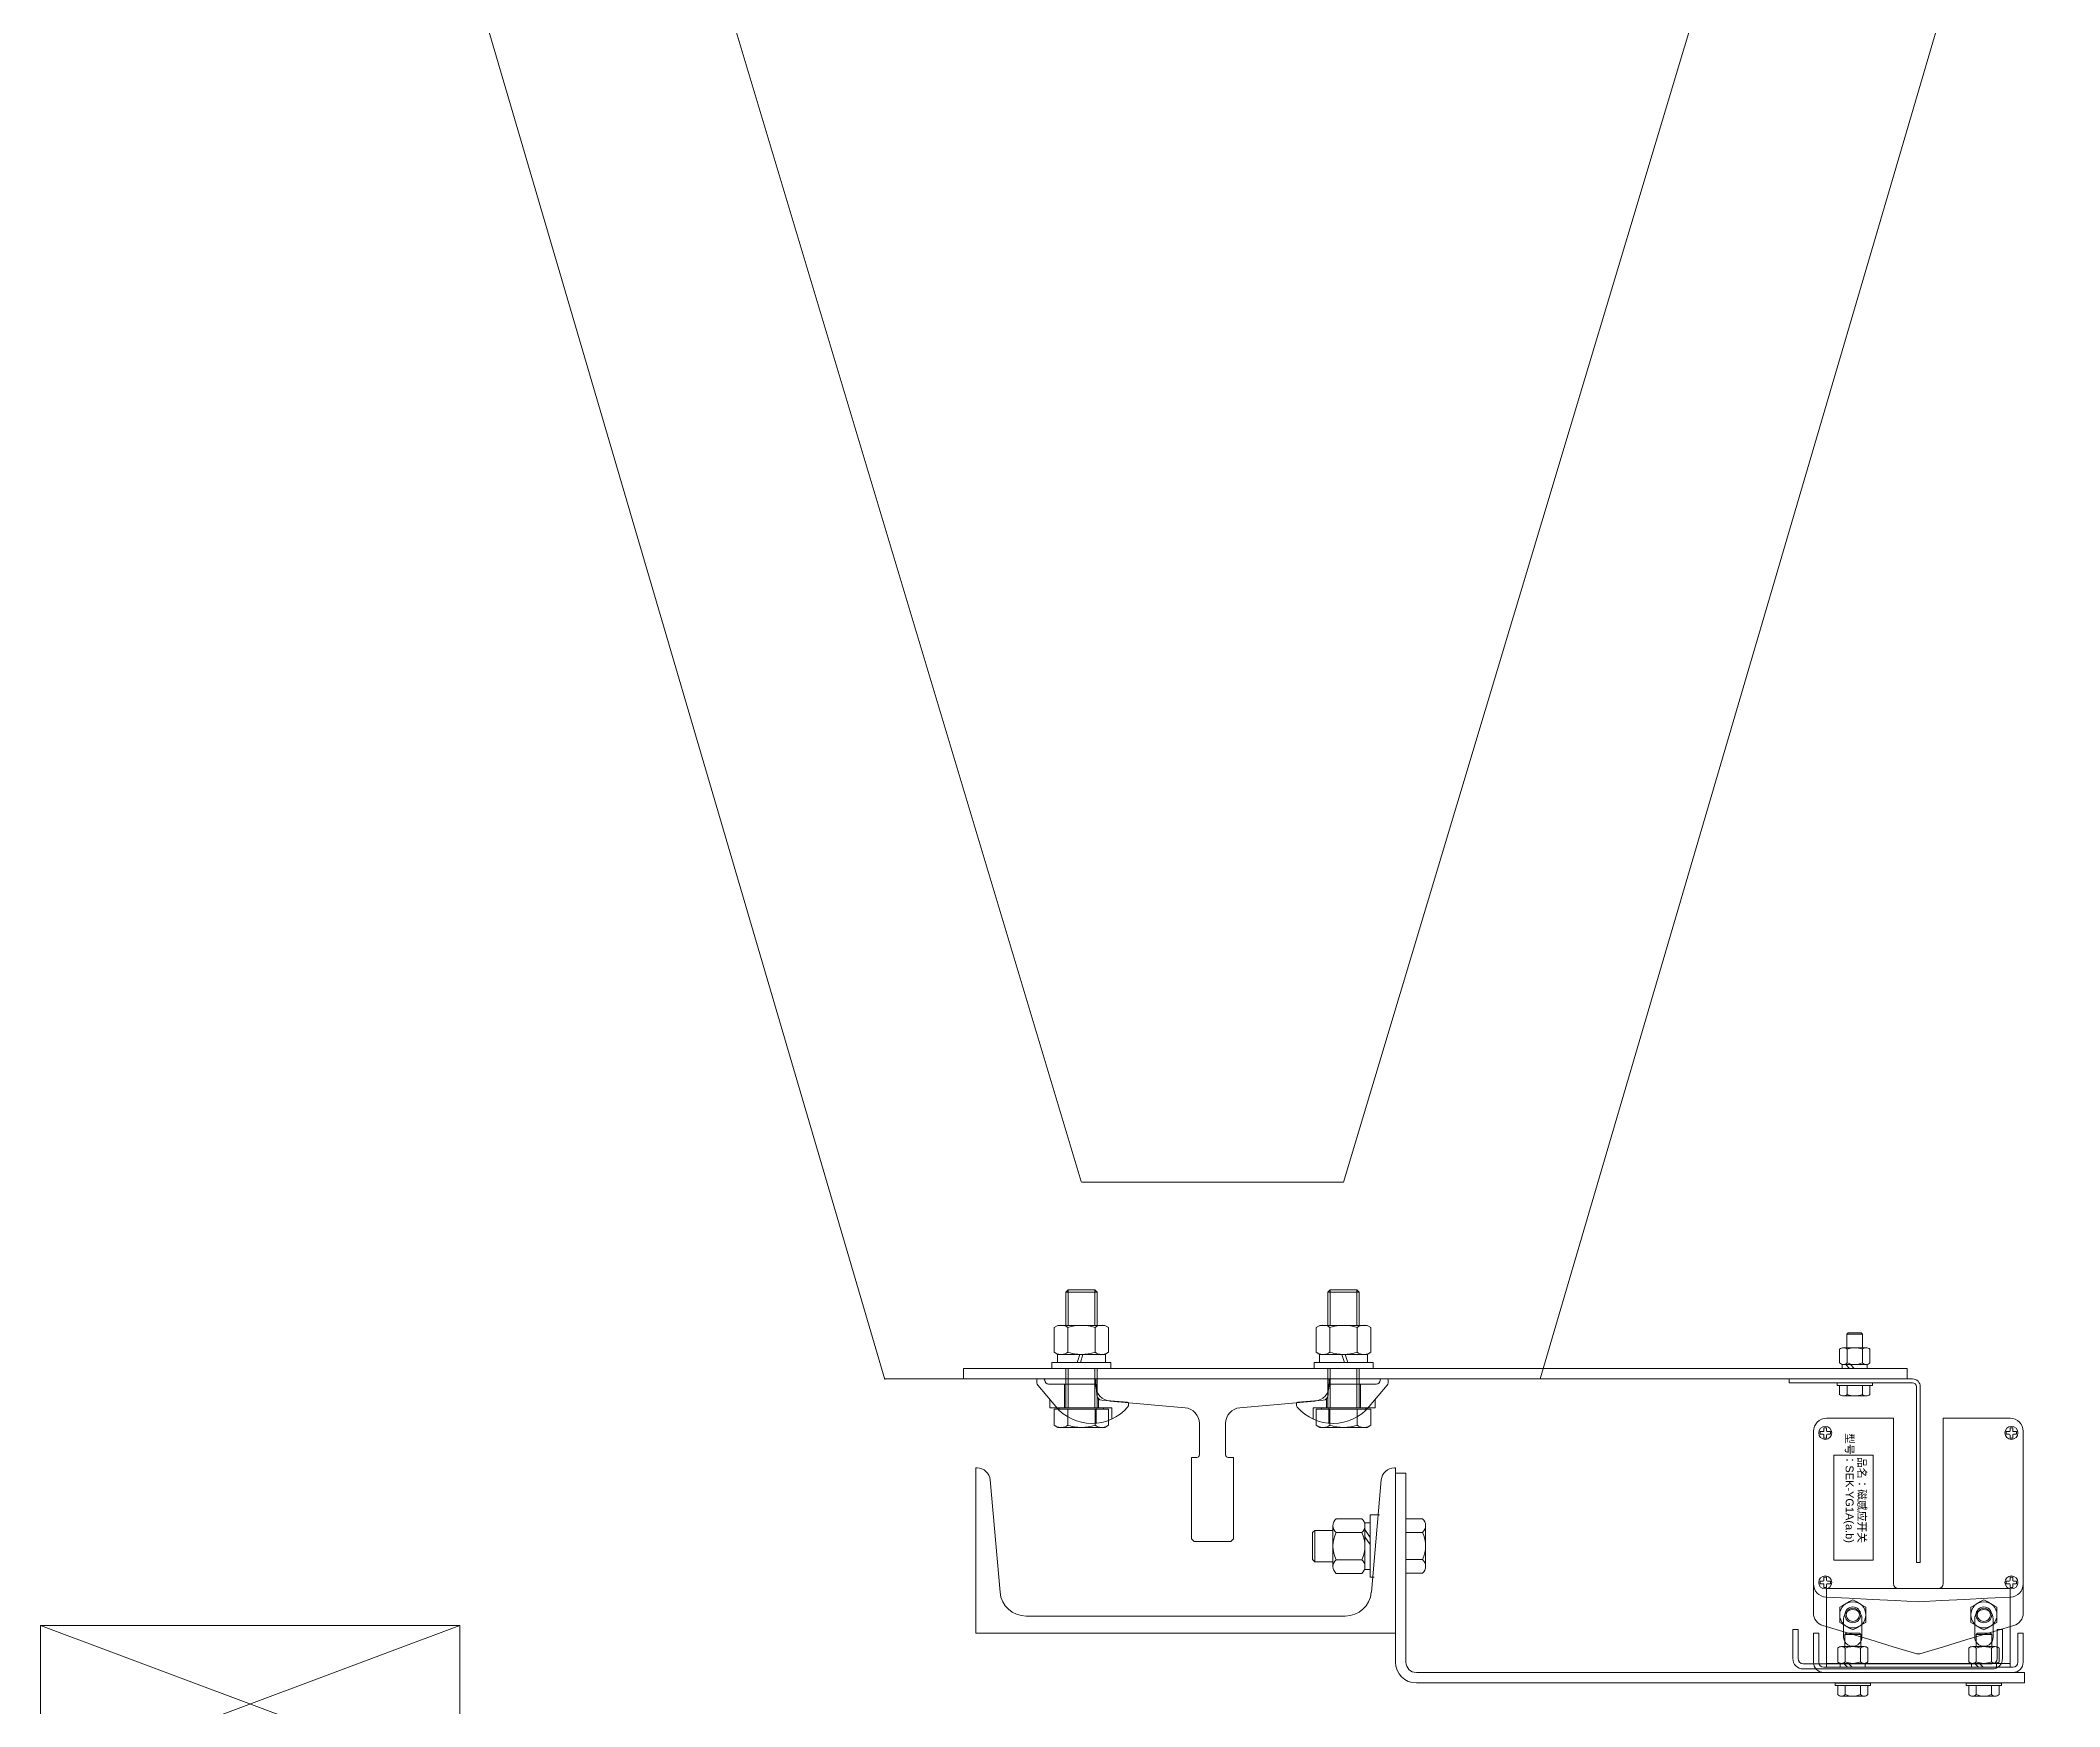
# Model space of a CAD drawing. Header units: millimetres. Extents: x -635893 to 717484, y -2208734 to -1510957.
# Drawn here: x -80867 to -80097, y -1608478 to -1607843 of the extents above; entities that cross this region are included whole.
import ezdxf

# ---------------------------------------------------------------- set-up
doc = ezdxf.new("R2010")
doc.units = ezdxf.units.MM
doc.layers.add('A-_LIFT----_E', color=7, linetype='Continuous', lineweight=9)
doc.layers.add('Block - Cargo Lift_dwg', color=7, linetype='Continuous', lineweight=9, true_color=0x767676)
doc.styles.add('Arial_4', font='arial.ttf', dxfattribs={"height": 1.8})

# ---------------------------------------------------------------- blocks, each defined once
blk = doc.blocks.new('Block - Cargo Lift_dwg_8T LIFT PROBE-9685801-PH-1 PLAN STUDY - LEVEL 1 WWTP')
at = {"layer": 'A-_LIFT----_E', "color": 252}
for p, q in [((4003.73, 4449.97), (4800, 4683.8)), ((4079.26, 4375.03), (4800, 4591.43)), ((3965.45, 4409.81), (3922.62, 4406.02)), ((3913.51, 4396.06), (3913.51, 4274.37)), ((4001.58, 4391.65), (3993.41, 4384.77)), ((4003.5, 4392), (4002.55, 4392)), ((4004, 4391.5), (4004, 4389.5)), ((4002, 4381.5), (3993, 4381.5)), ((3993, 4380.08), (4008, 4380.08)), ((4014.13, 4380.2), (4023.62, 4380.2)), ((4024.42, 4380.08), (4038, 4380.08)), ((3993, 4369.37), (3987.07, 4369.37)), ((3993, 4369.92), (4008, 4369.92)), ((3996.43, 4368.5), (3993, 4368.5)), ((3995.86, 4367.25), (3995.09, 4357.46)), ((4014.13, 4369.8), (4023.62, 4369.8)), ((4024.42, 4369), (4037.08, 4369)), ((3994.23, 4357), (3994.59, 4357)), ((3994.23, 4293), (3994.59, 4293)), ((3995.86, 4282.75), (3995.09, 4292.54)), ((3946.22, 4279.05), (3946.22, 4286)), ((3929.83, 4277.85), (3929.83, 4268.05)), ((3932.42, 4279.05), (3948.01, 4279.05)), ((3935.02, 4277.85), (3935.02, 4268.05)), ((3945.41, 4277.85), (3945.41, 4268.05)), ((3950.61, 4277.85), (3950.61, 4268.05)), ((3993, 4280.63), (3987.07, 4280.63)), ((3996.43, 4281.5), (3993, 4281.5)), ((3993, 4280.08), (4008, 4280.08)), ((4014.13, 4280.2), (4023.62, 4280.2)), ((4024.42, 4281), (4037.08, 4281)), ((3993, 4269.92), (4008, 4269.92)), ((4002, 4268.5), (3993, 4268.5)), ((4014.13, 4269.8), (4023.62, 4269.8)), ((4024.42, 4269.92), (4038, 4269.92)), ((3922.62, 4264.4), (3965.45, 4260.61)), ((3940.8, 4264.85), (3943.77, 4266.85)), ((3943.54, 4264.85), (3946.51, 4266.85)), ((4001.58, 4258.35), (3993.41, 4265.23)), ((4004, 4258.5), (4004, 4260.5)), ((4003.5, 4258), (4002.55, 4258)), ((3935.07, 4244.91), (3935.07, 4251.21)), ((3945.47, 4244.91), (3945.47, 4251.21)), ((3932.48, 4243.71), (3948.06, 4243.71)), ((3895.5, 4090.75), (3895.5, 4020.75)), ((3883, 4076.42), (3883, 4085.08)), ((3883.6, 4083.64), (3887, 4083.64)), ((3894, 4082.79), (3895.5, 4084.21)), ((3894, 4080.96), (3895.5, 4082.38)), ((3901.9, 4076.42), (3901.9, 4085.08)), ((3901.9, 4083.75), (3906.5, 4083.75)), ((3997.5, 4075.67), (3997.5, 4084.33)), ((3998.1, 4082.89), (4001.5, 4082.89)), ((4008, 4082.04), (4009.5, 4083.46)), ((4010.1, 4085.77), (4015.3, 4085.77)), ((4015.3, 4082.89), (4010.1, 4082.89)), ((4015.9, 4075.67), (4015.9, 4084.33)), ((3883.6, 4077.86), (3887, 4077.86)), ((3901.9, 4077.75), (3906.5, 4077.75)), ((3998.1, 4077.11), (4001.5, 4077.11)), ((4008, 4080.21), (4009.5, 4081.63)), ((4015.3, 4077.11), (4010.1, 4077.11)), ((4010.1, 4074.23), (4015.3, 4074.23)), ((3883, 4026.42), (3883, 4035.08)), ((3883.6, 4033.64), (3887, 4033.64)), ((3894, 4032.79), (3895.5, 4034.21)), ((3894, 4030.96), (3895.5, 4032.38)), ((3901.9, 4026.42), (3901.9, 4035.08)), ((3901.9, 4033.75), (3906.5, 4033.75)), ((3883.6, 4027.86), (3887, 4027.86)), ((3901.9, 4027.75), (3906.5, 4027.75))]:
    blk.add_line(p, q, dxfattribs=at)
at = {"layer": 'A-_LIFT----_E', "color": 252, "flags": 128}
for points in [[(3910, 4612.09), (3850, 4772.09), (3910, 4772.09), (3910, 4612.09), (3850, 4612.09), (3910, 4772.09)], [(4800, 3966.23), (4755.37, 4010.7), (4034.85, 3337.72), (4079.48, 3293.25), (4800, 3966.23), (4004, 4200), (4004, 4450), (4004, 4200)], [(3970.01, 4255.63), (3970.01, 4255.21), (3907.01, 4255.21), (3907.01, 4415.21), (3970.01, 4415.21), (3970.01, 4414.79)], [(4004, 4420), (4004, 4330), (4004, 4240), (4004, 4150), (4004, 4060)], [(4008, 4420), (4007, 4420), (4006, 4420), (4005, 4420), (4004, 4420)], [(4008, 4060), (4008, 4150), (4008, 4240), (4008, 4330), (4008, 4420)], [(3992.4, 4383.85), (3992.4, 4385.39), (3986.31, 4385.39), (3985.5, 4384), (3985.5, 4366), (3986.31, 4364.61), (3988.17, 4364.61), (3992.4, 4364.61), (3992.4, 4366.56)], [(3996.06, 4387), (3993, 4387), (3993, 4384.42), (3993, 4363.45), (3988.66, 4363.45)], [(3993, 4381), (3993, 4383.44), (3992.4, 4383.44), (3992.4, 4366.56), (3993, 4366.56), (3993, 4369)], [(4002, 4387.5), (4002, 4369.31), (3997.75, 4369.09)], [(3986.31, 4380.2), (3989.53, 4380.2), (3992.4, 4380.2)], [(4008, 4369), (3997.25, 4369), (3993, 4369), (3993, 4381), (4008, 4381)], [(4024.42, 4381), (4037.08, 4381), (4038, 4380.08), (4038, 4369.92)], [(4037.08, 4381), (4037.08, 4369), (4038, 4369.92), (4024.42, 4369.92)], [(4800, 4058.54), (4079, 4275), (4079, 4375), (4079, 4275)], [(3986.31, 4369.8), (3987.04, 4369.8), (3992.4, 4369.8)], [(4004, 4369.5), (4003.37, 4369.5), (4002.75, 4369.5), (4002.12, 4369.5), (4001.49, 4369.5)], [(4004, 4280.5), (4004, 4302.75), (4004, 4325), (4004, 4347.25), (4004, 4369.5)], [(3995.52, 4364.03), (3994.88, 4356.89), (3994.25, 4349.75), (3993.62, 4342.61), (3992.98, 4335.47)], [(3943, 4333), (3942.75, 4332.75), (3942.5, 4332.5), (3942.25, 4332.25), (3942, 4332)], [(3942, 4332), (3942, 4328.5), (3942, 4325), (3942, 4321.5), (3942, 4318)], [(3974, 4333), (3966.25, 4333), (3958.5, 4333), (3950.75, 4333), (3943, 4333)], [(3974, 4331), (3974, 4331.5), (3974, 4332), (3974, 4332.5), (3974, 4333)], [(3987.01, 4330), (3984.01, 4330), (3981, 4330), (3978, 4330), (3975, 4330)], [(3942, 4318), (3942.25, 4317.75), (3942.5, 4317.5), (3942.75, 4317.25), (3943, 4317)], [(3943, 4317), (3950.75, 4317), (3958.5, 4317), (3966.25, 4317), (3974, 4317)], [(3974, 4317), (3974, 4317.5), (3974, 4318), (3974, 4318.5), (3974, 4319)], [(3975, 4320), (3978, 4320), (3981, 4320), (3984.01, 4320), (3987.01, 4320)], [(3992.98, 4314.53), (3993.62, 4307.39), (3994.25, 4300.25), (3994.88, 4293.11), (3995.52, 4285.97)], [(3934.22, 4286), (3946.22, 4286), (3945.37, 4286.85), (3935.07, 4286.85), (3934.22, 4286), (3934.22, 4279.05)], [(3992.4, 4266.15), (3992.4, 4264.6), (3986.31, 4264.6), (3985.5, 4266), (3985.5, 4284), (3986.31, 4285.39), (3988.17, 4285.39), (3992.4, 4285.39), (3992.4, 4283.44)], [(3996.06, 4263), (3993, 4263), (3993, 4265.58), (3993, 4286.55), (3988.66, 4286.55)], [(3993, 4269), (3993, 4266.56), (3992.4, 4266.56), (3992.4, 4283.44), (3993, 4283.44), (3993, 4281)], [(3986.31, 4280.2), (3987.04, 4280.2), (3992.4, 4280.2)], [(4008, 4281), (3997.25, 4281), (3993, 4281), (3993, 4269), (4008, 4269)], [(4002, 4262.5), (4002, 4280.69), (3997.75, 4280.91)], [(4001.49, 4280.5), (4002.12, 4280.5), (4002.75, 4280.5), (4003.37, 4280.5), (4004, 4280.5)], [(4037.08, 4269), (4037.08, 4281), (4038, 4280.08), (4024.42, 4280.08)], [(4024.42, 4269), (4037.08, 4269), (4038, 4269.92), (4038, 4280.08)], [(3986.31, 4269.8), (3989.53, 4269.8), (3992.4, 4269.8)], [(3928.33, 4263.35), (3928.33, 4264.85), (3952.11, 4264.85), (3952.11, 4261.25)], [(3949.11, 4266.85), (3944.66, 4266.85), (3940.22, 4266.85), (3935.77, 4266.85), (3931.33, 4266.85)], [(3931.33, 4266.85), (3931.33, 4266.35), (3931.33, 4265.85), (3931.33, 4265.35), (3931.33, 4264.85)], [(3931.33, 4264.85), (3935.77, 4264.85), (3940.22, 4264.85), (3944.66, 4264.85), (3949.11, 4264.85)], [(3949.11, 4264.85), (3949.11, 4265.35), (3949.11, 4265.85), (3949.11, 4266.35), (3949.11, 4266.85)], [(3896.01, 4251.21), (3968.01, 4251.21), (3968.01, 4255.21), (3896.01, 4255.21)], [(3888.01, 4247.21), (3888.01, 4015.21), (3892.01, 4015.21), (3892.01, 4247.21)], [(3950.66, 4251.21), (3945.47, 4251.21), (3940.27, 4251.21), (3935.07, 4251.21), (3929.88, 4251.21)], [(3929.88, 4251.21), (3929.88, 4249.64), (3929.88, 4248.06), (3929.88, 4246.49), (3929.88, 4244.91)], [(3950.66, 4244.91), (3950.66, 4246.49), (3950.66, 4248.06), (3950.66, 4249.64), (3950.66, 4251.21)], [(3893.35, 4099.64), (3893.35, 4081.64), (3893.35, 4063.64), (3893.35, 4045.64), (3893.35, 4027.64)], [(3895.35, 4027.64), (3895.35, 4045.64), (3895.35, 4063.64), (3895.35, 4081.64), (3895.35, 4099.64)], [(3908.35, 4103.64), (3905.6, 4103.64), (3902.85, 4103.64), (3900.1, 4103.64), (3897.35, 4103.64)], [(3897.35, 4101.64), (3900.1, 4101.64), (3902.85, 4101.64), (3905.6, 4101.64), (3908.35, 4101.64)], [(3908.35, 4101.64), (3908.35, 4102.14), (3908.35, 4102.64), (3908.35, 4103.14), (3908.35, 4103.64)], [(4004, 4105), (4003.62, 4105), (4003.25, 4105), (4002.87, 4105), (4002.5, 4105)], [(4002.5, 4105), (4002.5, 4093.25), (4002.5, 4081.5), (4002.5, 4069.75), (4002.5, 4058)], [(4004, 4058), (4004, 4069.75), (4004, 4081.5), (4004, 4093.25), (4004, 4105)], [(3892, 4091.75), (3892, 4073.75), (3892, 4055.75), (3892, 4037.75), (3892, 4019.75)], [(3894, 4019.75), (3894, 4037.75), (3894, 4055.75), (3894, 4073.75), (3894, 4091.75)], [(3894, 4020.75), (3924, 4020.75), (3924, 4090.75), (3894, 4090.75)], [(3907, 4095.75), (3904.25, 4095.75), (3901.5, 4095.75), (3898.75, 4095.75), (3896, 4095.75)], [(3896, 4093.75), (3898.75, 4093.75), (3901.5, 4093.75), (3904.25, 4093.75), (3907, 4093.75)], [(3909.93, 4092.19), (3907.24, 4083.22), (3904.55, 4074.26), (3901.86, 4065.29), (3899.17, 4056.32)], [(3909.93, 4092.19), (3907.24, 4083.22), (3904.55, 4074.26), (3901.86, 4065.29), (3899.17, 4056.32)], [(3907, 4093.75), (3907, 4094.25), (3907, 4094.75), (3907, 4095.25), (3907, 4095.75)], [(3925.76, 4095.75), (3923, 4095.75), (3920.24, 4095.75), (3917.48, 4095.75), (3914.72, 4095.75)], [(3925.76, 4095.75), (3923, 4095.75), (3920.24, 4095.75), (3917.48, 4095.75), (3914.72, 4095.75)], [(3919, 4055.75), (3919.44, 4064.56), (3919.88, 4073.37), (3920.32, 4082.19), (3920.76, 4091)], [(3920.76, 4091), (3920.32, 4082.19), (3919.88, 4073.37), (3919.44, 4064.56), (3919, 4055.75)], [(3925.58, 4091.75), (3925.28, 4091.75), (3924.98, 4091.75), (3924.68, 4091.75), (3924.38, 4091.75)], [(3924.38, 4091.75), (3924.38, 4091.5), (3924.38, 4091.25), (3924.38, 4091), (3924.38, 4090.75)], [(3924.38, 4090.75), (3924.68, 4090.75), (3924.98, 4090.75), (3925.28, 4090.75), (3925.58, 4090.75)], [(3984, 4095.75), (3969.44, 4095.75), (3954.88, 4095.75), (3940.32, 4095.75), (3925.76, 4095.75)], [(3984, 4095.75), (3969.44, 4095.75), (3954.88, 4095.75), (3940.32, 4095.75), (3925.76, 4095.75)], [(3926.88, 4093.25), (3926.63, 4093.25), (3926.38, 4093.25), (3926.13, 4093.25), (3925.88, 4093.25)], [(3925.88, 4093.25), (3925.88, 4092.95), (3925.88, 4092.65), (3925.88, 4092.35), (3925.88, 4092.05)], [(3925.88, 4090.45), (3925.88, 4090.15), (3925.88, 4089.85), (3925.88, 4089.55), (3925.88, 4089.25)], [(3926.88, 4092.05), (3926.88, 4092.35), (3926.88, 4092.65), (3926.88, 4092.95), (3926.88, 4093.25)], [(3926.88, 4089.25), (3926.88, 4089.55), (3926.88, 4089.85), (3926.88, 4090.15), (3926.88, 4090.45)], [(3928.38, 4091.75), (3928.08, 4091.75), (3927.78, 4091.75), (3927.48, 4091.75), (3927.18, 4091.75)], [(3927.18, 4090.75), (3927.48, 4090.75), (3927.78, 4090.75), (3928.08, 4090.75), (3928.38, 4090.75)], [(3928.38, 4090.75), (3928.38, 4091), (3928.38, 4091.25), (3928.38, 4091.5), (3928.38, 4091.75)], [(3982.58, 4091.75), (3982.28, 4091.75), (3981.98, 4091.75), (3981.68, 4091.75), (3981.38, 4091.75)], [(3981.38, 4091.75), (3981.38, 4091.5), (3981.38, 4091.25), (3981.38, 4091), (3981.38, 4090.75)], [(3981.38, 4090.75), (3981.68, 4090.75), (3981.98, 4090.75), (3982.28, 4090.75), (3982.58, 4090.75)], [(3983.88, 4093.25), (3983.63, 4093.25), (3983.38, 4093.25), (3983.13, 4093.25), (3982.88, 4093.25)], [(3982.88, 4093.25), (3982.88, 4092.95), (3982.88, 4092.65), (3982.88, 4092.35), (3982.88, 4092.05)], [(3982.88, 4090.45), (3982.88, 4090.15), (3982.88, 4089.85), (3982.88, 4089.55), (3982.88, 4089.25)], [(3983.88, 4092.05), (3983.88, 4092.35), (3983.88, 4092.65), (3983.88, 4092.95), (3983.88, 4093.25)], [(3983.88, 4089.25), (3983.88, 4089.55), (3983.88, 4089.85), (3983.88, 4090.15), (3983.88, 4090.45)], [(3985.38, 4091.75), (3985.08, 4091.75), (3984.78, 4091.75), (3984.48, 4091.75), (3984.18, 4091.75)], [(3984.18, 4090.75), (3984.48, 4090.75), (3984.78, 4090.75), (3985.08, 4090.75), (3985.38, 4090.75)], [(3985.38, 4090.75), (3985.38, 4091), (3985.38, 4091.25), (3985.38, 4091.5), (3985.38, 4091.75)], [(3989, 4065.25), (3989, 4071.62), (3989, 4078), (3989, 4084.37), (3989, 4090.75)], [(3989, 4065.25), (3989, 4071.62), (3989, 4078), (3989, 4084.37), (3989, 4090.75)], [(3887, 4086.52), (3886.15, 4086.52), (3885.3, 4086.52), (3884.45, 4086.52), (3883.6, 4086.52)], [(3888, 4087.52), (3887.75, 4087.52), (3887.5, 4087.52), (3887.25, 4087.52), (3887, 4087.52)], [(3887, 4087.52), (3887, 4084.14), (3887, 4080.75), (3887, 4077.36), (3887, 4073.98)], [(3887, 4074.98), (3887, 4077.86), (3887, 4080.75), (3887, 4083.64), (3887, 4086.52)], [(3888, 4073.98), (3888, 4077.36), (3888, 4080.75), (3888, 4084.14), (3888, 4087.52)], [(3895.5, 4085.52), (3895.12, 4085.52), (3894.75, 4085.52), (3894.37, 4085.52), (3894, 4085.52)], [(3894, 4085.52), (3894, 4083.14), (3894, 4080.75), (3894, 4078.36), (3894, 4075.98)], [(3895.5, 4075.98), (3895.5, 4078.36), (3895.5, 4080.75), (3895.5, 4083.14), (3895.5, 4085.52)], [(3901.3, 4086.52), (3900, 4086.52), (3898.7, 4086.52), (3897.4, 4086.52), (3896.1, 4086.52)], [(3901.3, 4086.52), (3900, 4086.52), (3898.7, 4086.52), (3897.4, 4086.52), (3896.1, 4086.52)], [(3896.1, 4083.64), (3897.4, 4083.64), (3898.7, 4083.64), (3900, 4083.64), (3901.3, 4083.64)], [(3901.3, 4083.64), (3900, 4083.64), (3898.7, 4083.64), (3897.4, 4083.64), (3896.1, 4083.64)], [(3912.5, 4084.25), (3910.75, 4084.25), (3909, 4084.25), (3907.25, 4084.25), (3905.5, 4084.25)], [(3907, 4083.25), (3906.87, 4083.37), (3906.75, 4083.5), (3906.62, 4083.62), (3906.5, 4083.75)], [(3906.5, 4083.75), (3906.5, 4082.25), (3906.5, 4080.75), (3906.5, 4079.25), (3906.5, 4077.75)], [(3907, 4078.25), (3907, 4079.5), (3907, 4080.75), (3907, 4082), (3907, 4083.25)], [(3911.11, 4085.75), (3910.39, 4084.5), (3909.67, 4083.25), (3908.95, 4082), (3908.23, 4080.75)], [(3916.89, 4085.75), (3915.44, 4085.75), (3914, 4085.75), (3912.56, 4085.75), (3911.11, 4085.75)], [(3919.77, 4080.75), (3919.05, 4082), (3918.33, 4083.25), (3917.61, 4084.5), (3916.89, 4085.75)], [(3925.88, 4089.25), (3926.13, 4089.25), (3926.38, 4089.25), (3926.63, 4089.25), (3926.88, 4089.25)], [(3974.88, 4088), (3964.88, 4088), (3954.88, 4088), (3944.88, 4088), (3934.88, 4088)], [(3934.88, 4088), (3934.88, 4084.25), (3934.88, 4080.5), (3934.88, 4076.75), (3934.88, 4073)], [(3974.88, 4073), (3974.88, 4076.75), (3974.88, 4080.5), (3974.88, 4084.25), (3974.88, 4088)], [(3982.88, 4089.25), (3983.13, 4089.25), (3983.38, 4089.25), (3983.63, 4089.25), (3983.88, 4089.25)], [(3998.1, 4085.77), (4001.5, 4085.77), (4001.5, 4074.23), (3998.1, 4074.23)], [(4015.9, 4083), (4021, 4083), (4021, 4077)], [(4021, 4083), (4021.5, 4082.5), (4021.5, 4077.5), (4021, 4077), (4015.9, 4077)], [(3883.6, 4074.98), (3884.45, 4074.98), (3885.3, 4074.98), (3886.15, 4074.98), (3887, 4074.98)], [(3894, 4075.98), (3894.37, 4075.98), (3894.75, 4075.98), (3895.12, 4075.98), (3895.5, 4075.98)], [(3896.1, 4077.86), (3897.4, 4077.86), (3898.7, 4077.86), (3900, 4077.86), (3901.3, 4077.86)], [(3901.3, 4077.86), (3900, 4077.86), (3898.7, 4077.86), (3897.4, 4077.86), (3896.1, 4077.86)], [(3896.1, 4074.98), (3897.4, 4074.98), (3898.7, 4074.98), (3900, 4074.98), (3901.3, 4074.98)], [(3896.1, 4074.98), (3897.4, 4074.98), (3898.7, 4074.98), (3900, 4074.98), (3901.3, 4074.98)], [(3905.5, 4077.25), (3907.25, 4077.25), (3909, 4077.25), (3910.75, 4077.25), (3912.5, 4077.25)], [(3906.5, 4077.75), (3906.62, 4077.87), (3906.75, 4078), (3906.87, 4078.12), (3907, 4078.25)], [(3908.23, 4080.75), (3908.95, 4079.5), (3909.67, 4078.25), (3910.39, 4077), (3911.11, 4075.75)], [(3911.11, 4075.75), (3912.56, 4075.75), (3914, 4075.75), (3915.44, 4075.75), (3916.89, 4075.75)], [(3916.89, 4075.75), (3917.61, 4077), (3918.33, 4078.25), (3919.05, 4079.5), (3919.77, 4080.75)], [(3887, 4073.98), (3887.25, 4073.98), (3887.5, 4073.98), (3887.75, 4073.98), (3888, 4073.98)], [(3934.88, 4073), (3944.88, 4073), (3954.88, 4073), (3964.88, 4073), (3974.88, 4073)], [(3924, 4048.25), (3924, 4052), (3924, 4055.75), (3924, 4059.5), (3924, 4063.25)], [(3924, 4048.25), (3924, 4052), (3924, 4055.75), (3924, 4059.5), (3924, 4063.25)], [(3926, 4065.25), (3941.75, 4065.25), (3957.5, 4065.25), (3973.25, 4065.25), (3989, 4065.25)], [(3926, 4065.25), (3941.75, 4065.25), (3957.5, 4065.25), (3973.25, 4065.25), (3989, 4065.25)], [(4004, 4060), (4005, 4060), (4006, 4060), (4007, 4060), (4008, 4060)], [(3899.17, 4055.18), (3901.86, 4046.21), (3904.55, 4037.24), (3907.24, 4028.28), (3909.93, 4019.31)], [(3899.17, 4055.18), (3901.86, 4046.21), (3904.55, 4037.24), (3907.24, 4028.28), (3909.93, 4019.31)], [(3920.76, 4020.5), (3920.32, 4029.31), (3919.88, 4038.13), (3919.44, 4046.94), (3919, 4055.75)], [(3919, 4055.75), (3919.44, 4046.94), (3919.88, 4038.13), (3920.32, 4029.31), (3920.76, 4020.5)], [(4001, 4056.5), (3984.25, 4056.5), (3967.5, 4056.5), (3950.75, 4056.5), (3934, 4056.5)], [(3934, 4056.5), (3934, 4056.12), (3934, 4055.75), (3934, 4055.37), (3934, 4055)], [(3934, 4055), (3950.75, 4055), (3967.5, 4055), (3984.25, 4055), (4001, 4055)], [(3989, 4046.25), (3973.25, 4046.25), (3957.5, 4046.25), (3941.75, 4046.25), (3926, 4046.25)], [(3989, 4046.25), (3973.25, 4046.25), (3957.5, 4046.25), (3941.75, 4046.25), (3926, 4046.25)], [(3989, 4020.75), (3989, 4027.12), (3989, 4033.5), (3989, 4039.87), (3989, 4046.25)], [(3989, 4020.75), (3989, 4027.12), (3989, 4033.5), (3989, 4039.87), (3989, 4046.25)], [(3887, 4036.52), (3886.15, 4036.52), (3885.3, 4036.52), (3884.45, 4036.52), (3883.6, 4036.52)], [(3888, 4037.52), (3887.75, 4037.52), (3887.5, 4037.52), (3887.25, 4037.52), (3887, 4037.52)], [(3887, 4037.52), (3887, 4034.14), (3887, 4030.75), (3887, 4027.36), (3887, 4023.98)], [(3887, 4024.98), (3887, 4027.86), (3887, 4030.75), (3887, 4033.64), (3887, 4036.52)], [(3888, 4023.98), (3888, 4027.36), (3888, 4030.75), (3888, 4034.14), (3888, 4037.52)], [(3901.3, 4036.52), (3900, 4036.52), (3898.7, 4036.52), (3897.4, 4036.52), (3896.1, 4036.52)], [(3901.3, 4036.52), (3900, 4036.52), (3898.7, 4036.52), (3897.4, 4036.52), (3896.1, 4036.52)], [(3895.5, 4035.52), (3895.12, 4035.52), (3894.75, 4035.52), (3894.37, 4035.52), (3894, 4035.52)], [(3894, 4035.52), (3894, 4033.14), (3894, 4030.75), (3894, 4028.36), (3894, 4025.98)], [(3895.5, 4025.98), (3895.5, 4028.36), (3895.5, 4030.75), (3895.5, 4033.14), (3895.5, 4035.52)], [(3896.1, 4033.64), (3897.4, 4033.64), (3898.7, 4033.64), (3900, 4033.64), (3901.3, 4033.64)], [(3901.3, 4033.64), (3900, 4033.64), (3898.7, 4033.64), (3897.4, 4033.64), (3896.1, 4033.64)], [(3912.5, 4034.25), (3910.75, 4034.25), (3909, 4034.25), (3907.25, 4034.25), (3905.5, 4034.25)], [(3907, 4033.25), (3906.87, 4033.37), (3906.75, 4033.5), (3906.62, 4033.62), (3906.5, 4033.75)], [(3906.5, 4033.75), (3906.5, 4032.25), (3906.5, 4030.75), (3906.5, 4029.25), (3906.5, 4027.75)], [(3907, 4028.25), (3907, 4029.5), (3907, 4030.75), (3907, 4032), (3907, 4033.25)], [(3911.11, 4035.75), (3910.39, 4034.5), (3909.67, 4033.25), (3908.95, 4032), (3908.23, 4030.75)], [(3908.23, 4030.75), (3908.95, 4029.5), (3909.67, 4028.25), (3910.39, 4027), (3911.11, 4025.75)], [(3916.89, 4035.75), (3915.44, 4035.75), (3914, 4035.75), (3912.56, 4035.75), (3911.11, 4035.75)], [(3919.77, 4030.75), (3919.05, 4032), (3918.33, 4033.25), (3917.61, 4034.5), (3916.89, 4035.75)], [(3916.89, 4025.75), (3917.61, 4027), (3918.33, 4028.25), (3919.05, 4029.5), (3919.77, 4030.75)], [(3883.6, 4024.98), (3884.45, 4024.98), (3885.3, 4024.98), (3886.15, 4024.98), (3887, 4024.98)], [(3887, 4023.98), (3887.25, 4023.98), (3887.5, 4023.98), (3887.75, 4023.98), (3888, 4023.98)], [(3894, 4025.98), (3894.37, 4025.98), (3894.75, 4025.98), (3895.12, 4025.98), (3895.5, 4025.98)], [(3896.1, 4027.86), (3897.4, 4027.86), (3898.7, 4027.86), (3900, 4027.86), (3901.3, 4027.86)], [(3901.3, 4027.86), (3900, 4027.86), (3898.7, 4027.86), (3897.4, 4027.86), (3896.1, 4027.86)], [(3896.1, 4024.98), (3897.4, 4024.98), (3898.7, 4024.98), (3900, 4024.98), (3901.3, 4024.98)], [(3896.1, 4024.98), (3897.4, 4024.98), (3898.7, 4024.98), (3900, 4024.98), (3901.3, 4024.98)], [(3908.35, 4025.64), (3905.6, 4025.64), (3902.85, 4025.64), (3900.1, 4025.64), (3897.35, 4025.64)], [(3897.35, 4023.64), (3900.1, 4023.64), (3902.85, 4023.64), (3905.6, 4023.64), (3908.35, 4023.64)], [(3905.5, 4027.25), (3907.25, 4027.25), (3909, 4027.25), (3910.75, 4027.25), (3912.5, 4027.25)], [(3906.5, 4027.75), (3906.62, 4027.87), (3906.75, 4028), (3906.87, 4028.12), (3907, 4028.25)], [(3908.35, 4023.64), (3908.35, 4024.14), (3908.35, 4024.64), (3908.35, 4025.14), (3908.35, 4025.64)], [(3911.11, 4025.75), (3912.56, 4025.75), (3914, 4025.75), (3915.44, 4025.75), (3916.89, 4025.75)], [(3925.58, 4020.75), (3925.28, 4020.75), (3924.98, 4020.75), (3924.68, 4020.75), (3924.38, 4020.75)], [(3924.38, 4020.75), (3924.38, 4020.5), (3924.38, 4020.25), (3924.38, 4020), (3924.38, 4019.75)], [(3926.88, 4022.25), (3926.63, 4022.25), (3926.38, 4022.25), (3926.13, 4022.25), (3925.88, 4022.25)], [(3925.88, 4022.25), (3925.88, 4021.95), (3925.88, 4021.65), (3925.88, 4021.35), (3925.88, 4021.05)], [(3926.88, 4021.05), (3926.88, 4021.35), (3926.88, 4021.65), (3926.88, 4021.95), (3926.88, 4022.25)], [(3928.38, 4020.75), (3928.08, 4020.75), (3927.78, 4020.75), (3927.48, 4020.75), (3927.18, 4020.75)], [(3928.38, 4019.75), (3928.38, 4020), (3928.38, 4020.25), (3928.38, 4020.5), (3928.38, 4020.75)], [(3982.58, 4020.75), (3982.28, 4020.75), (3981.98, 4020.75), (3981.68, 4020.75), (3981.38, 4020.75)], [(3981.38, 4020.75), (3981.38, 4020.5), (3981.38, 4020.25), (3981.38, 4020), (3981.38, 4019.75)], [(3983.88, 4022.25), (3983.63, 4022.25), (3983.38, 4022.25), (3983.13, 4022.25), (3982.88, 4022.25)], [(3982.88, 4022.25), (3982.88, 4021.95), (3982.88, 4021.65), (3982.88, 4021.35), (3982.88, 4021.05)], [(3983.88, 4021.05), (3983.88, 4021.35), (3983.88, 4021.65), (3983.88, 4021.95), (3983.88, 4022.25)], [(3985.38, 4020.75), (3985.08, 4020.75), (3984.78, 4020.75), (3984.48, 4020.75), (3984.18, 4020.75)], [(3985.38, 4019.75), (3985.38, 4020), (3985.38, 4020.25), (3985.38, 4020.5), (3985.38, 4020.75)], [(3907, 4017.75), (3904.25, 4017.75), (3901.5, 4017.75), (3898.75, 4017.75), (3896, 4017.75)], [(3896, 4015.75), (3898.75, 4015.75), (3901.5, 4015.75), (3904.25, 4015.75), (3907, 4015.75)], [(3907, 4015.75), (3907, 4016.25), (3907, 4016.75), (3907, 4017.25), (3907, 4017.75)], [(3914.72, 4015.75), (3917.48, 4015.75), (3920.24, 4015.75), (3923, 4015.75), (3925.76, 4015.75)], [(3914.72, 4015.75), (3917.48, 4015.75), (3920.24, 4015.75), (3923, 4015.75), (3925.76, 4015.75)], [(3924.38, 4019.75), (3924.68, 4019.75), (3924.98, 4019.75), (3925.28, 4019.75), (3925.58, 4019.75)], [(3925.76, 4015.75), (3940.32, 4015.75), (3954.88, 4015.75), (3969.44, 4015.75), (3984, 4015.75)], [(3925.76, 4015.75), (3940.32, 4015.75), (3954.88, 4015.75), (3969.44, 4015.75), (3984, 4015.75)], [(3925.88, 4019.45), (3925.88, 4019.15), (3925.88, 4018.85), (3925.88, 4018.55), (3925.88, 4018.25)], [(3925.88, 4018.25), (3926.13, 4018.25), (3926.38, 4018.25), (3926.63, 4018.25), (3926.88, 4018.25)], [(3926.88, 4018.25), (3926.88, 4018.55), (3926.88, 4018.85), (3926.88, 4019.15), (3926.88, 4019.45)], [(3927.18, 4019.75), (3927.48, 4019.75), (3927.78, 4019.75), (3928.08, 4019.75), (3928.38, 4019.75)], [(3981.38, 4019.75), (3981.68, 4019.75), (3981.98, 4019.75), (3982.28, 4019.75), (3982.58, 4019.75)], [(3982.88, 4019.45), (3982.88, 4019.15), (3982.88, 4018.85), (3982.88, 4018.55), (3982.88, 4018.25)], [(3982.88, 4018.25), (3983.13, 4018.25), (3983.38, 4018.25), (3983.63, 4018.25), (3983.88, 4018.25)], [(3983.88, 4018.25), (3983.88, 4018.55), (3983.88, 4018.85), (3983.88, 4019.15), (3983.88, 4019.45)], [(3984.18, 4019.75), (3984.48, 4019.75), (3984.78, 4019.75), (3985.08, 4019.75), (3985.38, 4019.75)]]:
    blk.add_lwpolyline(points, dxfattribs=at)
for points in [[(4010.25, 4386.25), (4010.25, 4363.75), (4008, 4363.75), (4008, 4386.25)], [(4013.33, 4384.15), (4013.33, 4375.61), (4010.25, 4376.61), (4010.25, 4384.15)], [(4023.62, 4385.39), (4014.13, 4385.39), (4013.33, 4384), (4013.33, 4366), (4014.13, 4364.61), (4023.62, 4364.61), (4024.42, 4366), (4024.42, 4384)], [(4010.25, 4375.38), (4013.33, 4374.39), (4013.33, 4365.85), (4010.25, 4365.85)], [(4010.25, 4263.75), (4010.25, 4286.25), (4008, 4286.25), (4008, 4263.75)], [(4010.25, 4274.62), (4013.33, 4275.61), (4013.33, 4284.15), (4010.25, 4284.15)], [(4023.62, 4264.6), (4014.13, 4264.6), (4013.33, 4266), (4013.33, 4284), (4014.13, 4285.39), (4023.62, 4285.39), (4024.42, 4284), (4024.42, 4266)], [(4013.33, 4265.85), (4013.33, 4274.39), (4010.25, 4273.39), (4010.25, 4265.85)], [(4002.5, 4086.77), (4001.5, 4086.77), (4001.5, 4073.23), (4002.5, 4073.23)], [(4009.5, 4084.77), (4008, 4084.77), (4008, 4075.23), (4009.5, 4075.23)]]:
    blk.add_lwpolyline(points, close=True, dxfattribs=at)
at = {"layer": 'A-_LIFT----_E', "color": 252}
for centre, radius, start, end in [((3965.01, 4414.79), 5, 275.05725, 0), ((3923.51, 4396.06), 10, 95.05725, 180), ((4002.55, 4390.5), 1.5, 90, 130.07816), ((4003.5, 4391.5), 0.5, 0, 90), ((3990.09, 4382.8), 4.59, 154.44687, 214.44687), ((4005, 4371), 18, 130.07816, 229.25095), ((4003.5, 4387.5), 1.5, 90, 180), ((4003.5, 4389.5), 0.5, 270, 0), ((4017.92, 4382.8), 4.6, 154.43847, 214.43847), ((4019.83, 4382.8), 4.6, 325.56153, 25.56153), ((4002.68, 4375), 17.18, 162.38753, 197.61247), ((4030.5, 4375), 17.17, 162.38303, 197.61697), ((4007.25, 4375), 17.17, 342.38303, 17.61697), ((3990.09, 4367.2), 4.59, 145.55313, 205.55313), ((4001.49, 4363.5), 6, 90, 174.93638), ((3997.86, 4367.09), 2, 93, 175.5), ((4017.92, 4367.2), 4.6, 145.56153, 205.56153), ((4019.83, 4367.2), 4.6, 334.43847, 34.43847), ((3994.23, 4358.5), 1.5, 229.25095, 270), ((3994.59, 4357.5), 0.5, 270, 355.5), ((3975, 4331), 1, 180, 270), ((3987.01, 4336), 6, 270, 354.93638), ((3975, 4319), 1, 90, 180), ((3987.01, 4314), 6, 5.06362, 90), ((4005, 4279), 18, 130.74905, 229.92184), ((3994.23, 4291.5), 1.5, 90, 130.74905), ((3994.59, 4292.5), 0.5, 4.5, 90), ((3990.09, 4282.8), 4.59, 154.44687, 214.44687), ((4001.49, 4286.5), 6, 185.06362, 270), ((3997.86, 4282.91), 2, 184.5, 267), ((4017.92, 4282.8), 4.6, 154.43847, 214.43847), ((4019.83, 4282.8), 4.6, 325.56153, 25.56153), ((3932.42, 4275.64), 3.41, 40.41744, 139.58256), ((3940.22, 4267.2), 11.85, 63.99218, 116.00782), ((3948.01, 4275.64), 3.41, 40.41744, 139.58256), ((4002.68, 4275), 17.18, 162.38753, 197.61247), ((4030.5, 4275), 17.17, 162.38303, 197.61697), ((4007.25, 4275), 17.17, 342.38303, 17.61697), ((3923.51, 4274.37), 10, 180, 264.94275), ((3932.42, 4270.26), 3.41, 220.41744, 319.58256), ((3940.22, 4278.7), 11.85, 243.99218, 296.00782), ((3948.01, 4270.26), 3.41, 220.41744, 319.58256), ((3990.09, 4267.2), 4.59, 145.55313, 205.55313), ((4017.92, 4267.2), 4.6, 145.56153, 205.56153), ((4019.83, 4267.2), 4.6, 334.43847, 34.43847), ((3965.01, 4255.63), 5, 360, 84.94275), ((4003.5, 4262.5), 1.5, 180, 270), ((4003.5, 4260.5), 0.5, 0, 90), ((3896.01, 4247.21), 8, 90, 180), ((4002.55, 4259.5), 1.5, 229.92184, 270), ((4003.5, 4258.5), 0.5, 270, 0), ((3896.01, 4247.21), 4, 90, 180), ((3932.48, 4247.12), 3.41, 220.41744, 319.58256), ((3940.27, 4255.56), 11.85, 243.99218, 296.00782), ((3948.06, 4247.12), 3.41, 220.41744, 319.58256), ((3897.35, 4099.64), 4, 90, 180), ((3897.35, 4099.64), 2, 90, 180), ((3896, 4091.75), 4, 90, 180), ((3896, 4091.75), 2, 90, 180), ((3914.72, 4090.75), 5, 90, 163.30076), ((3914.72, 4090.75), 5, 90, 163.30076), ((3925.76, 4090.75), 5, 90, 177.13759), ((3925.76, 4090.75), 5, 90, 177.13759), ((3926.38, 4091.25), 2.5, 90, 270), ((3925.58, 4092.05), 0.3, 270, 360), ((3925.58, 4090.45), 0.3, 0, 90), ((3926.38, 4091.25), 2.5, 270, 90), ((3927.18, 4092.05), 0.3, 180, 270), ((3927.18, 4090.45), 0.3, 90, 180), ((3983.38, 4091.25), 2.5, 90, 270), ((3982.58, 4092.05), 0.3, 270, 360), ((3982.58, 4090.45), 0.3, 0, 90), ((3983.38, 4091.25), 2.5, 270, 90), ((3984.18, 4092.05), 0.3, 180, 270), ((3984.18, 4090.45), 0.3, 90, 180), ((3984, 4090.75), 5, 360, 90), ((3984, 4090.75), 5, 360, 90), ((3885.04, 4085.08), 2.04, 134.85545, 225.14455), ((3890.24, 4080.75), 7.24, 156.51694, 203.48306), ((3897.54, 4085.08), 2.04, 134.85545, 225.14455), ((3897.54, 4085.08), 2.04, 134.85545, 225.14455), ((3902.74, 4080.75), 7.24, 156.51694, 203.48306), ((3902.74, 4080.75), 7.24, 156.51694, 203.48306), ((3899.86, 4085.08), 2.04, 314.85545, 45.14455), ((3899.86, 4085.08), 2.04, 314.85545, 45.14455), ((3894.66, 4080.75), 7.24, 336.51694, 23.48306), ((3894.66, 4080.75), 7.24, 336.51694, 23.48306), ((3905.5, 4080.75), 3.5, 90, 270), ((3914, 4080.75), 5, 90, 270), ((3914, 4080.75), 3, 90, 270), ((3914, 4080.75), 2.5, 90, 270), ((3912.5, 4080.75), 3.5, 270, 90), ((3914, 4080.75), 5, 270, 90), ((3914, 4080.75), 3, 270, 90), ((3914, 4080.75), 2.5, 270, 90), ((3999.54, 4084.33), 2.04, 134.85545, 225.14455), ((4004.74, 4080), 7.24, 156.51694, 203.48306), ((4011.54, 4084.33), 2.04, 134.85545, 225.14455), ((4016.74, 4080), 7.24, 156.51694, 203.48306), ((4013.86, 4084.33), 2.04, 314.85545, 45.14455), ((4008.66, 4080), 7.24, 336.51694, 23.48306), ((3885.04, 4076.42), 2.04, 134.85545, 225.14455), ((3897.54, 4076.42), 2.04, 134.85545, 225.14455), ((3897.54, 4076.42), 2.04, 134.85545, 225.14455), ((3899.86, 4076.42), 2.04, 314.85545, 45.14455), ((3899.86, 4076.42), 2.04, 314.85545, 45.14455), ((3999.54, 4075.67), 2.04, 134.85545, 225.14455), ((4011.54, 4075.67), 2.04, 134.85545, 225.14455), ((4013.86, 4075.67), 2.04, 314.85545, 45.14455), ((3926, 4063.25), 2, 90, 180), ((3926, 4063.25), 2, 90, 180), ((3901.09, 4055.75), 2, 163.30076, 196.69924), ((3901.09, 4055.75), 2, 163.30076, 196.69924), ((4001, 4058), 3, 270, 0), ((4001, 4058), 1.5, 270, 0), ((3926, 4048.25), 2, 180, 270), ((3926, 4048.25), 2, 180, 270), ((3885.04, 4035.08), 2.04, 134.85545, 225.14455), ((3897.54, 4035.08), 2.04, 134.85545, 225.14455), ((3897.54, 4035.08), 2.04, 134.85545, 225.14455), ((3899.86, 4035.08), 2.04, 314.85545, 45.14455), ((3899.86, 4035.08), 2.04, 314.85545, 45.14455), ((3890.24, 4030.75), 7.24, 156.51694, 203.48306), ((3902.74, 4030.75), 7.24, 156.51694, 203.48306), ((3902.74, 4030.75), 7.24, 156.51694, 203.48306), ((3894.66, 4030.75), 7.24, 336.51694, 23.48306), ((3894.66, 4030.75), 7.24, 336.51694, 23.48306), ((3905.5, 4030.75), 3.5, 90, 270), ((3914, 4030.75), 5, 90, 270), ((3914, 4030.75), 3, 90, 270), ((3914, 4030.75), 2.5, 90, 270), ((3912.5, 4030.75), 3.5, 270, 90), ((3914, 4030.75), 5, 270, 90), ((3914, 4030.75), 3, 270, 90), ((3914, 4030.75), 2.5, 270, 90), ((3885.04, 4026.42), 2.04, 134.85545, 225.14455), ((3897.35, 4027.64), 4, 180, 270), ((3897.35, 4027.64), 2, 180, 270), ((3897.54, 4026.42), 2.04, 134.85545, 225.14455), ((3897.54, 4026.42), 2.04, 134.85545, 225.14455), ((3899.86, 4026.42), 2.04, 314.85545, 45.14455), ((3899.86, 4026.42), 2.04, 314.85545, 45.14455), ((3926.38, 4020.25), 2.5, 90, 270), ((3925.58, 4021.05), 0.3, 270, 360), ((3926.38, 4020.25), 2.5, 270, 90), ((3927.18, 4021.05), 0.3, 180, 270), ((3983.38, 4020.25), 2.5, 90, 270), ((3982.58, 4021.05), 0.3, 270, 360), ((3983.38, 4020.25), 2.5, 270, 90), ((3984.18, 4021.05), 0.3, 180, 270), ((3984, 4020.75), 5, 270, 0), ((3984, 4020.75), 5, 270, 0), ((3896, 4019.75), 4, 180, 270), ((3896, 4019.75), 2, 180, 270), ((3914.72, 4020.75), 5, 196.69924, 270), ((3914.72, 4020.75), 5, 196.69924, 270), ((3925.76, 4020.75), 5, 182.86241, 270), ((3925.76, 4020.75), 5, 182.86241, 270), ((3925.58, 4019.45), 0.3, 0, 90), ((3927.18, 4019.45), 0.3, 90, 180), ((3982.58, 4019.45), 0.3, 0, 90), ((3984.18, 4019.45), 0.3, 90, 180)]:
    blk.add_arc(centre, radius, start, end, dxfattribs=at)
at = {"layer": 'A-_LIFT----_E', "color": 252, "insert": (3941.43, 4075.76), "char_height": 3, "width": 47.491, "attachment_point": 3, "rotation": 180, "line_spacing_factor": 0.941778, "style": 'Arial_4'}
blk.add_mtext('品名：磁感\\fArial|b0|i0|c134|p34|;应开关\\P型号：SEK-YG1A(a.b)', dxfattribs=at)
blk = doc.blocks.new('Block - Cargo Lift_dwg-9685799-PH-1 PLAN STUDY - LEVEL 1 WWTP')
at = {"color": 252}
blk.add_blockref('Block - Cargo Lift_dwg_8T LIFT PROBE-9685801-PH-1 PLAN STUDY - LEVEL 1 WWTP', (8499.16, 1473.96), dxfattribs=at)

msp = doc.modelspace()

# ---------------------------------------------------------------- block references
at = {"layer": 'Block - Cargo Lift_dwg', "color": 252, "rotation": 90}
msp.add_blockref('Block - Cargo Lift_dwg-9685799-PH-1 PLAN STUDY - LEVEL 1 WWTP', (-74621.097, -1620856.379, 0), dxfattribs=at)

doc.saveas('drawing.dxf')
